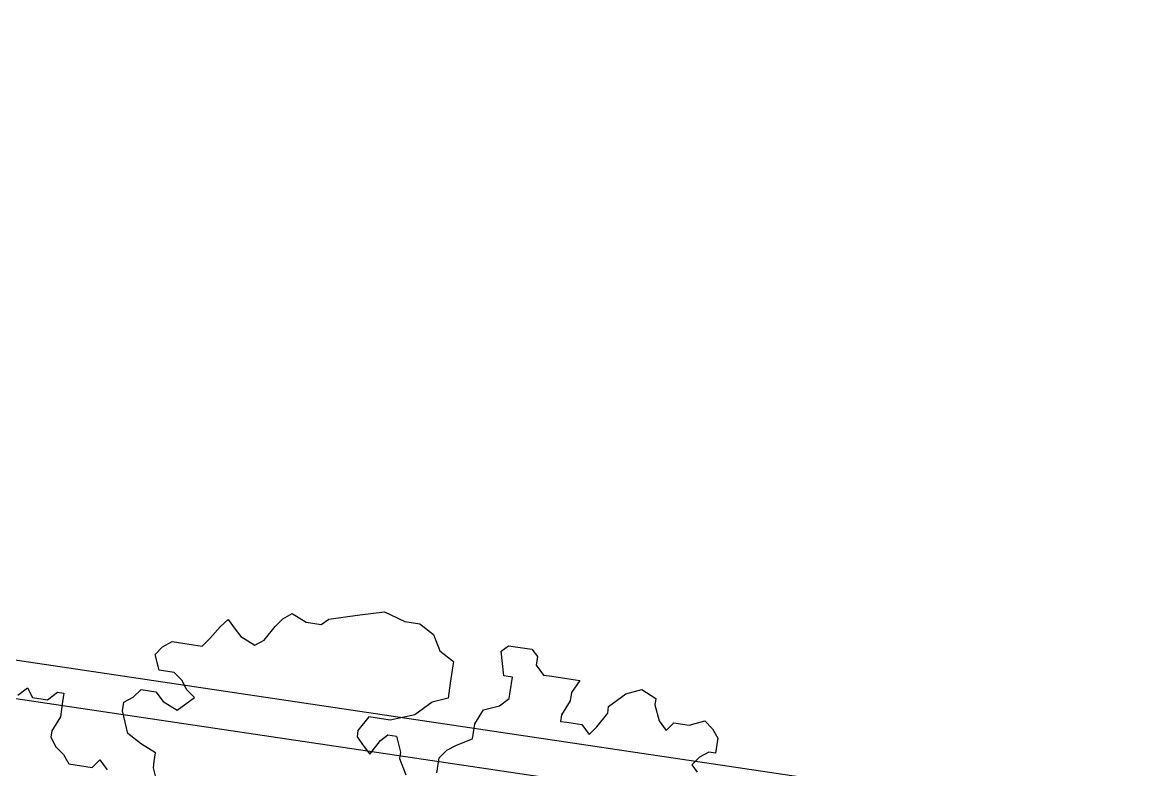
# Model space of a CAD drawing. Header units: millimetres. Extents: x 338 to 506, y 179 to 335.
# Drawn here: x 379.618 to 384.032, y 231.003 to 233.94 of the extents above; entities that cross this region are included whole.
import ezdxf

# ---------------------------------------------------------------- set-up
doc = ezdxf.new("R2010")
doc.units = ezdxf.units.MM
for name, color, linetype in [('ANDEN', 251, 'Continuous'), ('ARBOL-TOP', 3, 'Continuous'), ('MUROS', 32, 'Continuous')]:
    doc.layers.add(name, color=color, linetype=linetype)

# ---------------------------------------------------------------- blocks, each defined once
blk = doc.blocks.new('ARBOLITO')
at = {"linetype": 'ByBlock'}
for points in [[(462.1715, 69.6742), (462.1798, 69.6826), (462.186, 69.6742), (462.2006, 69.6742), (462.2089, 69.6826), (462.2151, 69.6826), (462.2151, 69.6742), (462.2151, 69.6597), (462.2089, 69.6452), (462.2089, 69.6389), (462.2151, 69.6306), (462.2234, 69.6244), (462.2297, 69.6161), (462.2525, 69.6161), (462.2588, 69.6244), (462.2671, 69.6161)], [(462.3169, 69.6098), (462.3107, 69.6244), (462.3107, 69.6306), (462.3107, 69.6389), (462.2962, 69.6452), (462.2816, 69.6535), (462.2733, 69.6742), (462.2733, 69.6826), (462.2816, 69.6888), (462.2879, 69.6971), (462.3024, 69.6971), (462.3107, 69.6888), (462.3253, 69.6826), (462.3398, 69.6971), (462.3315, 69.7033), (462.3253, 69.7117), (462.3169, 69.7179), (462.3024, 69.7179), (462.2962, 69.7324), (462.3024, 69.7407), (462.3107, 69.747), (462.3169, 69.747), (462.3315, 69.747), (462.3398, 69.747), (462.346, 69.7553), (462.3543, 69.7678), (462.3606, 69.7761), (462.3689, 69.7678), (462.3751, 69.7615), (462.3897, 69.7553), (462.398, 69.7615), (462.4063, 69.7761), (462.4125, 69.7844), (462.4208, 69.7906), (462.4354, 69.7844), (462.4499, 69.7844), (462.4562, 69.7906), (462.4853, 69.7989), (462.5081, 69.8052), (462.5289, 69.7989), (462.5434, 69.7989), (462.558, 69.7906), (462.5663, 69.7761), (462.5808, 69.7678), (462.5808, 69.7553), (462.5808, 69.747), (462.5808, 69.7324), (462.5663, 69.7262), (462.5517, 69.7117), (462.5289, 69.7033), (462.5143, 69.7033), (462.5081, 69.7033), (462.4998, 69.6888), (462.4998, 69.6826), (462.5081, 69.6742), (462.5143, 69.668), (462.5227, 69.6826), (462.5289, 69.6888), (462.5372, 69.6888), (462.5434, 69.6742), (462.5434, 69.668), (462.5517, 69.6535)], [(462.5808, 69.6597), (462.5808, 69.6742), (462.5871, 69.6826), (462.5954, 69.6888), (462.6099, 69.6971), (462.6099, 69.7033), (462.6099, 69.7117), (462.6162, 69.7262), (462.6307, 69.7324), (462.639, 69.7407), (462.639, 69.747), (462.639, 69.7615), (462.6307, 69.7615), (462.6245, 69.7844), (462.6307, 69.7906), (462.6536, 69.7906), (462.6598, 69.7844), (462.6598, 69.7761), (462.6681, 69.7678), (462.6764, 69.7678), (462.691, 69.7678), (462.7034, 69.7678), (462.6972, 69.7553), (462.6972, 69.747), (462.691, 69.7324), (462.691, 69.7262), (462.6972, 69.7262), (462.7034, 69.7262), (462.7117, 69.7262), (462.7201, 69.7179), (462.7263, 69.7262), (462.7346, 69.7407), (462.7346, 69.747), (462.7491, 69.7615), (462.7637, 69.7678), (462.7782, 69.7615), (462.7782, 69.7553), (462.7845, 69.7407), (462.7928, 69.7324), (462.799, 69.7407), (462.8136, 69.7407), (462.8281, 69.747), (462.8364, 69.7407), (462.8427, 69.7324), (462.8427, 69.7262), (462.8427, 69.7179), (462.8364, 69.7179), (462.8281, 69.7117), (462.8219, 69.7033), (462.8281, 69.6971)], [(462.1715, 69.6742), (462.1798, 69.6826), (462.186, 69.6742), (462.2006, 69.6742), (462.2089, 69.6826), (462.2151, 69.6826), (462.2151, 69.6742), (462.2151, 69.6597), (462.2089, 69.6452), (462.2089, 69.6389), (462.2151, 69.6306), (462.2234, 69.6244), (462.2297, 69.6161), (462.2525, 69.6161), (462.2588, 69.6244), (462.2671, 69.6161)], [(462.3169, 69.6098), (462.3107, 69.6244), (462.3107, 69.6306), (462.3107, 69.6389), (462.2962, 69.6452), (462.2816, 69.6535), (462.2733, 69.6742), (462.2733, 69.6826), (462.2816, 69.6888), (462.2879, 69.6971), (462.3024, 69.6971), (462.3107, 69.6888), (462.3253, 69.6826), (462.3398, 69.6971), (462.3315, 69.7033), (462.3253, 69.7117), (462.3169, 69.7179), (462.3024, 69.7179), (462.2962, 69.7324), (462.3024, 69.7407), (462.3107, 69.747), (462.3169, 69.747), (462.3315, 69.747), (462.3398, 69.747), (462.346, 69.7553), (462.3543, 69.7678), (462.3606, 69.7761), (462.3689, 69.7678), (462.3751, 69.7615), (462.3897, 69.7553), (462.398, 69.7615), (462.4063, 69.7761), (462.4125, 69.7844), (462.4208, 69.7906), (462.4354, 69.7844), (462.4499, 69.7844), (462.4562, 69.7906), (462.4853, 69.7989), (462.5081, 69.8052), (462.5289, 69.7989), (462.5434, 69.7989), (462.558, 69.7906), (462.5663, 69.7761), (462.5808, 69.7678), (462.5808, 69.7553), (462.5808, 69.747), (462.5808, 69.7324), (462.5663, 69.7262), (462.5517, 69.7117), (462.5289, 69.7033), (462.5143, 69.7033), (462.5081, 69.7033), (462.4998, 69.6888), (462.4998, 69.6826), (462.5081, 69.6742), (462.5143, 69.668), (462.5227, 69.6826), (462.5289, 69.6888), (462.5372, 69.6888), (462.5434, 69.6742), (462.5434, 69.668), (462.5517, 69.6535)], [(462.5808, 69.6597), (462.5808, 69.6742), (462.5871, 69.6826), (462.5954, 69.6888), (462.6099, 69.6971), (462.6099, 69.7033), (462.6099, 69.7117), (462.6162, 69.7262), (462.6307, 69.7324), (462.639, 69.7407), (462.639, 69.747), (462.639, 69.7615), (462.6307, 69.7615), (462.6245, 69.7844), (462.6307, 69.7906), (462.6536, 69.7906), (462.6598, 69.7844), (462.6598, 69.7761), (462.6681, 69.7678), (462.6764, 69.7678), (462.691, 69.7678), (462.7034, 69.7678), (462.6972, 69.7553), (462.6972, 69.747), (462.691, 69.7324), (462.691, 69.7262), (462.6972, 69.7262), (462.7034, 69.7262), (462.7117, 69.7262), (462.7201, 69.7179), (462.7263, 69.7262), (462.7346, 69.7407), (462.7346, 69.747), (462.7491, 69.7615), (462.7637, 69.7678), (462.7782, 69.7615), (462.7782, 69.7553), (462.7845, 69.7407), (462.7928, 69.7324), (462.799, 69.7407), (462.8136, 69.7407), (462.8281, 69.747), (462.8364, 69.7407), (462.8427, 69.7324), (462.8427, 69.7262), (462.8427, 69.7179), (462.8364, 69.7179), (462.8281, 69.7117), (462.8219, 69.7033), (462.8281, 69.6971)]]:
    blk.add_lwpolyline(points, dxfattribs=at)
blk = doc.blocks.new('A$C7152A42C')
at = {"layer": 'ANDEN'}
for points in [[(35.6068, 108.85105), (35.6068, 137.74245), (46.1704, 137.07172), (46.1704, 123.85105), (47.1704, 123.85105), (47.1704, 118.85105), (46.1704, 118.85105), (46.1704, 113.85105), (47.1704, 113.85105), (47.1704, 108.85105)], [(35.7568, 109.00105), (35.7568, 137.58262), (46.0204, 136.93094), (46.0204, 123.70105), (47.0204, 123.70105), (47.0204, 119.00105), (46.0204, 119.00105), (46.0204, 113.70105), (47.0204, 113.70105), (47.0204, 109.00105)]]:
    blk.add_lwpolyline(points, close=True, dxfattribs=at)
at = {"layer": 'ARBOL-TOP', "color": 3, "linetype": 'ByBlock', "xscale": 4.090679926752369, "yscale": 4.090679926752369, "zscale": 4.090679926752369, "rotation": 270}
blk.add_blockref('ARBOLITO', (-237.98024, 2003.90737), dxfattribs=at)

msp = doc.modelspace()

# ---------------------------------------------------------------- block references
at = {"layer": 'MUROS', "color": 32, "rotation": 81.53046525965426}
msp.add_blockref('A$C7152A42C', (484.7482, 168.0844), dxfattribs=at)

doc.saveas('drawing.dxf')
